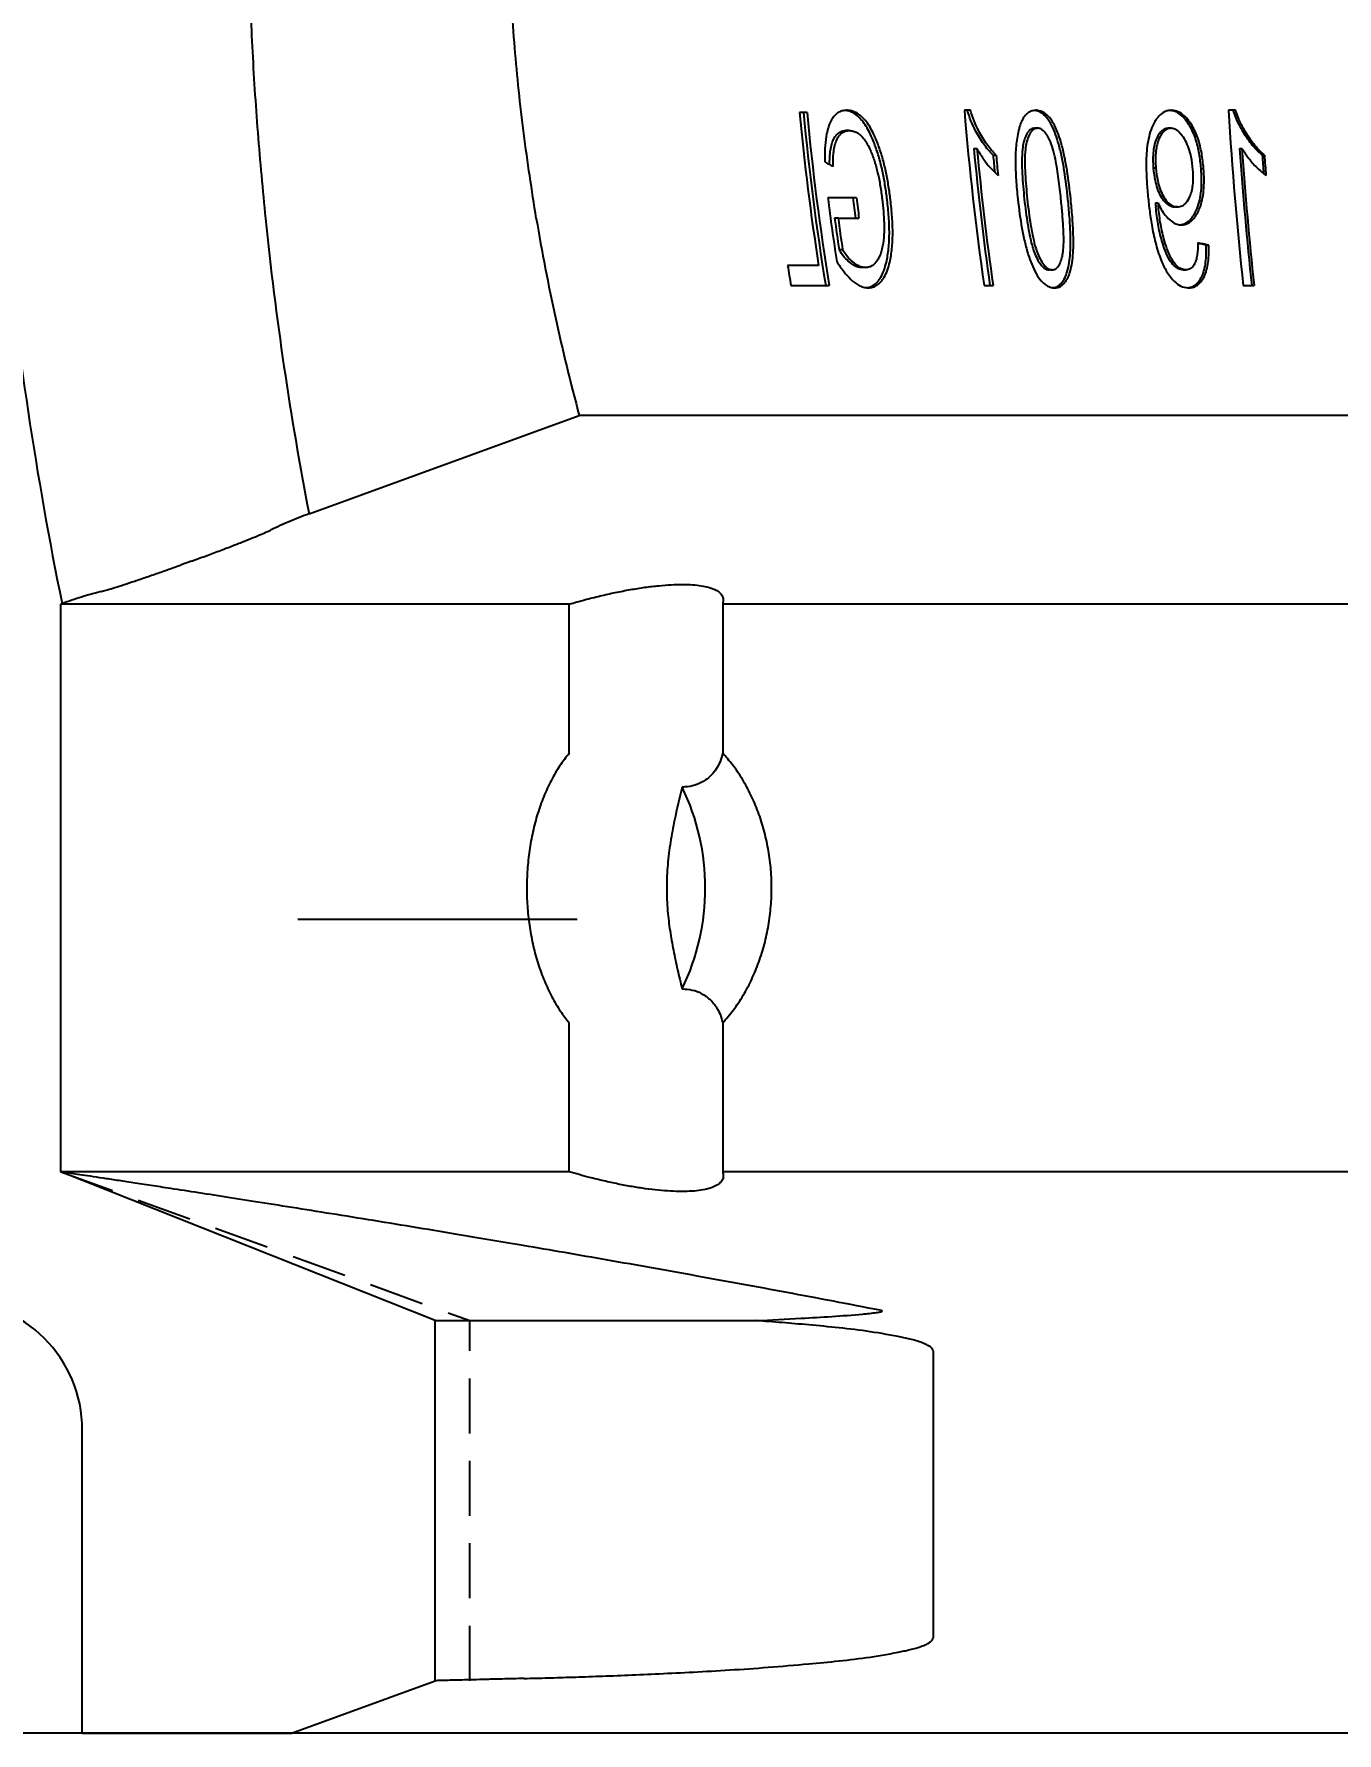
# Model space of a CAD drawing. Header units: millimetres. Extents: x 8 to 862, y 8 to 585.
# Drawn here: x 70.74 to 100.85, y 173.09 to 212.35 of the extents above; entities that cross this region are included whole.
import ezdxf

# ---------------------------------------------------------------- set-up
doc = ezdxf.new("R2010")
doc.units = ezdxf.units.MM
doc.linetypes.add('HIDDEN', pattern=[1.905, 1.27, -0.635])
doc.layers.add('DIMENSIONS', color=2, linetype='Continuous')
doc.layers.add('HIDDEN', color=3, linetype='HIDDEN')
doc.layers.add('OUTLINE', color=7, linetype='Continuous', lineweight=25)
doc.styles.add('SLDTEXTSTYLE0', font='TXT', dxfattribs={"width": 0.75})
doc.dimstyles.new('SLDDIMSTYLE2', dxfattribs={"dimtxt": 3.5, "dimasz": 2, "dimexe": 0, "dimexo": 0.0625, "dimgap": 0.875, "dimtad": 1, "dimrnd": 1e-09, "dimzin": 12, "dimdsep": 46, "dimtxsty": 'SLDTEXTSTYLE0', "dimsah": 1, "dimcen": 0.09, "dimadec": 0, "dimazin": 3, "dimtfac": 1, "dimtofl": 0, "dimtmove": 0, "dimatfit": 3, "dimfxl": 0, "dimfrac": 2, "dimtolj": 1, "dimtzin": 12, "dimarcsym": 0})

# ---------------------------------------------------------------- blocks, each defined once
blk = doc.blocks.new('_D_51')
at = {"layer": 'DIMENSIONS'}
for p, q in [((62.483, 208.087), (37.903, 208.087)), ((39.903, 208.087), (39.903, 173.087)), ((117.521, 173.087), (37.903, 173.087))]:
    blk.add_line(p, q, dxfattribs=at)
for points in [[(39.903, 208.087), (39.403, 206.087), (40.403, 206.087)], [(39.903, 173.087), (40.403, 175.087), (39.403, 175.087)]]:
    blk.add_solid(points, dxfattribs=at)
at = {"layer": 'DIMENSIONS', "insert": (35.391, 188.002), "char_height": 3.5, "attachment_point": 1, "rotation": 90, "style": 'SLDTEXTSTYLE0'}
blk.add_mtext('35', dxfattribs=at)

msp = doc.modelspace()

# ---------------------------------------------------------------- linework, layer by layer
at = {"layer": 'HIDDEN'}
for p in [(71.35918, 186.05678), (80.80918, 174.29608)]:
    msp.add_line(p, (80.80918, 182.61726), dxfattribs=at)
at = {"layer": 'OUTLINE'}
for p, q in [((88.60117, 210.53726), (88.4276, 210.53726)), ((92.37514, 210.5892), (92.23778, 210.5892)), ((98.50153, 210.5892), (98.33717, 210.5892)), ((89.57556, 210.12167), (89.49627, 210.12167)), ((93.93217, 210.17362), (93.86533, 210.17362)), ((97.00412, 210.17362), (96.94605, 210.17362)), ((92.45579, 209.70609), (92.52684, 209.70609)), ((98.59529, 209.70609), (98.64882, 209.70609)), ((92.89987, 209.55024), (92.96973, 209.55024)), ((99.11743, 209.55024), (99.16953, 209.55024)), ((96.66094, 209.25479), (96.60153, 209.25479)), ((97.70741, 209.24424), (97.76365, 209.24424)), ((89.74256, 208.56323), (89.08241, 208.56323)), ((96.64997, 208.44797), (96.7096, 208.44797)), ((97.15857, 208.35544), (97.1002, 208.35544)), ((89.32067, 208.0957), (89.23948, 208.0957)), ((89.32067, 208.0957), (89.80243, 208.0957)), ((89.42394, 207.36193), (89.34253, 207.36193)), ((97.82589, 207.47233), (97.88259, 207.47233)), ((88.87056, 207.00479), (88.15385, 207.00479)), ((89.94698, 206.95284), (89.86678, 206.95284)), ((88.23101, 206.53726), (89.11628, 206.53726)), ((92.69191, 206.53726), (92.90023, 206.53726)), ((94.26143, 206.9009), (94.19382, 206.9009)), ((97.29193, 206.9009), (97.3505, 206.9009)), ((98.68104, 206.53726), (98.93016, 206.53726)), ((77.09645, 201.26466), (83.34036, 203.53726)), ((151.37801, 203.53726), (83.34036, 203.53726)), ((74.382, 200.17117), (74.14312, 200.08481)), ((71.35918, 199.17647), (71.39198, 199.18841)), ((83.10798, 199.17647), (71.35918, 199.17647)), ((71.35918, 186.05678), (71.35918, 199.17647)), ((83.10798, 195.73361), (83.10798, 199.17647)), ((114.85231, 199.17647), (86.65323, 199.17647)), ((86.65323, 199.17647), (86.65323, 195.73361)), ((83.29098, 191.8852), (76.83418, 191.8852)), ((83.10798, 186.05678), (83.10798, 189.49963)), ((86.65323, 189.49963), (86.65323, 186.05678)), ((83.10798, 186.05678), (71.35918, 186.05678)), ((80.00918, 182.61726), (71.35918, 186.05678)), ((114.85231, 186.05678), (86.65323, 186.05678)), ((80.00918, 182.61726), (87.42904, 182.61726)), ((80.00918, 174.29608), (80.00918, 182.61726)), ((91.51443, 181.91705), (91.51443, 175.28746)), ((71.85918, 173.08726), (71.85918, 180.08726)), ((76.68797, 173.08726), (80.00918, 174.29608)), ((71.85918, 173.08726), (55.43223, 173.08726)), ((71.85918, 173.08726), (76.68797, 173.08726)), ((158.0304, 173.08726), (76.68797, 173.08726))]:
    msp.add_line(p, q, dxfattribs=at)
for centre, radius, start, end in [((146.16175, 215.98291), 57.9904, 185.3883638, 188.906406), ((146.66592, 215.9763), 58.40046, 185.3439016, 189.3012957), ((146.62236, 215.97598), 58.27554, 185.3550748, 189.3210929), ((158.36081, 215.94875), 66.33989, 184.6339337, 188.1559444), ((185.08011, 215.91019), 86.90599, 183.5102402, 186.1914732), ((159.0505, 215.93005), 66.88493, 185.3393643, 188.0728506), ((158.97605, 215.92958), 66.74001, 185.3505899, 188.0900931), ((186.35567, 215.88423), 87.97758, 184.026851, 186.0987652), ((186.21684, 215.88377), 87.78566, 184.0353701, 186.1118493), ((161.238, 215.98917), 68.64081, 185.3826071, 185.7099734), ((161.02724, 215.97604), 68.36019, 185.393715, 185.7874478), ((190.23432, 215.95281), 91.34156, 184.0194336, 184.2829735), ((190.06411, 215.95079), 91.11966, 184.0279641, 184.3227292), ((147.26794, 215.95371), 58.65301, 187.238705, 188.6838665), ((149.36576, 215.95394), 60.15858, 187.0568276, 187.5057314), ((149.37341, 215.96099), 60.08797, 187.0719407, 187.5213874), ((174.66891, 215.78705), 78.36336, 185.3738823, 185.4460129), ((174.72539, 215.80303), 78.36173, 185.3857273, 185.4578608), ((153.65233, 216.03726), 83.96815, 185.4328309, 191.5754227), ((153.65233, 216.03726), 77.96815, 185.852319, 190.9218344), ((129.68418, 216.03726), 48, 189.533544, 195.094787), ((147.81821, 215.94824), 59.10271, 187.6350401, 188.3533624), ((147.78721, 215.94996), 58.99174, 187.6511793, 188.3708825), ((143.84284, 215.95541), 56.4037, 189.130785, 189.612136), ((80.90582, 192.61662), 5.34573, 334.137866, 25.862134), ((68.85918, 180.08726), 3, 0, 90)]:
    msp.add_arc(centre, radius, start, end, dxfattribs=at)
for points, knots in [([(75.67837, 216.03726), (75.68366, 215.37445), (75.69426, 214.04882), (75.77543, 212.06008), (75.90027, 210.07186), (76.02712, 208.74879), (76.09055, 208.08726)], [0, 0, 0, 0, 0.24967355, 0.49934666, 0.74967394, 1, 1, 1, 1]), ([(82.34712, 208.08726), (82.24502, 208.74267), (82.04083, 210.0535), (81.83912, 212.03827), (81.70812, 214.0336), (81.69217, 215.36937), (81.68419, 216.03726)], [0, 0, 0, 0, 0.24913286, 0.49826684, 0.74913304, 1, 1, 1, 1]), ([(89.51435, 210.5892), (89.47842, 210.58581), (89.40676, 210.57903), (89.30687, 210.53421), (89.22164, 210.45197), (89.14963, 210.3413), (89.09316, 210.20388), (89.0441, 210.01675), (89.01514, 209.77871), (89.0104, 209.55729), (89.01194, 209.42856), (89.01235, 209.3944)], [0, 0, 0, 0, 0.10112902, 0.20174561, 0.29957173, 0.39751584, 0.50274443, 0.60811903, 0.77372998, 0.93994747, 1, 1, 1, 1]), ([(90.45314, 208.51859), (90.43926, 208.62276), (90.41153, 208.83107), (90.35435, 209.14252), (90.28158, 209.45038), (90.1892, 209.74972), (90.08912, 209.99445), (89.99048, 210.18425), (89.8989, 210.32379), (89.79471, 210.43881), (89.68544, 210.52242), (89.58065, 210.572), (89.51531, 210.58081), (89.4854, 210.58484)], [0, 0, 0, 0, 0.11974414, 0.23943642, 0.35916065, 0.4791521, 0.59836642, 0.66879962, 0.73908322, 0.81023929, 0.88136709, 0.9456739, 1, 1, 1, 1]), ([(90.53056, 208.51859), (90.51667, 208.62276), (90.48889, 208.83105), (90.43166, 209.14273), (90.3588, 209.45109), (90.26621, 209.75114), (90.16603, 209.99615), (90.06744, 210.18578), (89.97613, 210.32486), (89.87231, 210.43932), (89.76337, 210.52327), (89.65361, 210.57308), (89.57138, 210.58779), (89.52542, 210.58893), (89.51435, 210.5892)], [0, 0, 0, 0, 0.1162877, 0.23252105, 0.34906071, 0.46586104, 0.58190174, 0.65006483, 0.71808525, 0.78694876, 0.85578397, 0.91798788, 0.98023999, 1, 1, 1, 1]), ([(92.89987, 209.55024), (92.86157, 209.59046), (92.78472, 209.67118), (92.64513, 209.85512), (92.51093, 210.07894), (92.3843, 210.34107), (92.33094, 210.50603), (92.30404, 210.5892)], [0, 0, 0, 0, 0.146989067, 0.294987296, 0.589873397, 0.793233571, 1, 1, 1, 1]), ([(92.96973, 209.55024), (92.93151, 209.59047), (92.85481, 209.67122), (92.71555, 209.85517), (92.58164, 210.07897), (92.45527, 210.34108), (92.402, 210.50604), (92.37514, 210.5892)], [0, 0, 0, 0, 0.14692384, 0.29486263, 0.58962107, 0.79311444, 1, 1, 1, 1]), ([(93.88893, 210.5892), (93.86489, 210.58721), (93.81693, 210.58325), (93.74649, 210.5592), (93.68232, 210.51339), (93.62088, 210.4459), (93.56712, 210.35692), (93.52711, 210.25954), (93.50731, 210.19431), (93.49905, 210.16713)], [0, 0, 0, 0, 0.12906693, 0.25756546, 0.39516384, 0.53296018, 0.70481917, 0.87697663, 1, 1, 1, 1]), ([(94.62971, 208.53564), (94.60468, 208.75618), (94.56796, 209.07959), (94.49154, 209.50389), (94.42548, 209.7835), (94.3479, 210.0328), (94.25762, 210.24528), (94.1459, 210.42259), (94.00997, 210.55076), (93.9117, 210.57421), (93.8626, 210.58593)], [0, 0, 0, 0, 0.28100369, 0.41205998, 0.54301189, 0.64262803, 0.74197263, 0.8372882, 0.91869003, 1, 1, 1, 1]), ([(94.69511, 208.53564), (94.67003, 208.75626), (94.63323, 209.07994), (94.55671, 209.50476), (94.49063, 209.78444), (94.41318, 210.03345), (94.3233, 210.24501), (94.21197, 210.42326), (94.07646, 210.54793), (93.96397, 210.58508), (93.90215, 210.58848), (93.88893, 210.5892)], [0, 0, 0, 0, 0.27505492, 0.40354962, 0.53194648, 0.62902182, 0.72583733, 0.81901346, 0.89842663, 0.97829171, 1, 1, 1, 1]), ([(97.01532, 210.5892), (96.9886, 210.58697), (96.93522, 210.58252), (96.83451, 210.54718), (96.73768, 210.46893), (96.65001, 210.35848), (96.57435, 210.22015), (96.51195, 210.03997), (96.46732, 209.82221), (96.44297, 209.59802), (96.4345, 209.32733), (96.44371, 209.01101), (96.46372, 208.77096), (96.47373, 208.6509)], [0, 0, 0, 0, 0.04221959, 0.08433289, 0.16717999, 0.22929264, 0.2914916, 0.39064541, 0.49007182, 0.58908384, 0.68817693, 0.84404605, 1, 1, 1, 1]), ([(97.70741, 209.24424), (97.69506, 209.35933), (97.67041, 209.58906), (97.60369, 209.87282), (97.52082, 210.08725), (97.44178, 210.23814), (97.34677, 210.37698), (97.22871, 210.49697), (97.10204, 210.57322), (97.01616, 210.58178), (96.98282, 210.5851)], [0, 0, 0, 0, 0.20520435, 0.40959285, 0.51086164, 0.61206042, 0.71450241, 0.81645024, 0.9287388, 1, 1, 1, 1]), ([(97.76365, 209.24424), (97.7513, 209.35932), (97.72664, 209.58903), (97.66001, 209.87274), (97.57733, 210.08714), (97.49849, 210.23805), (97.40369, 210.37681), (97.28602, 210.49723), (97.15142, 210.5767), (97.05718, 210.58536), (97.01532, 210.5892)], [0, 0, 0, 0, 0.201695483, 0.402593022, 0.502054127, 0.601446375, 0.702065247, 0.802198781, 0.912150631, 1, 1, 1, 1]), ([(99.11743, 209.55024), (99.07363, 209.59046), (98.98573, 209.67118), (98.82717, 209.85512), (98.67607, 210.07894), (98.53485, 210.34107), (98.47702, 210.50603), (98.44786, 210.5892)], [0, 0, 0, 0, 0.14698909, 0.29498715, 0.58987378, 0.79323379, 1, 1, 1, 1]), ([(99.16953, 209.55024), (99.12583, 209.59047), (99.03812, 209.67122), (98.87997, 209.85517), (98.72924, 210.07897), (98.58835, 210.34108), (98.53063, 210.50604), (98.50153, 210.5892)], [0, 0, 0, 0, 0.14692428, 0.29486314, 0.58962125, 0.79311454, 1, 1, 1, 1]), ([(89.12338, 209.33357), (89.12471, 209.42209), (89.12683, 209.56303), (89.15395, 209.74545), (89.18849, 209.86835), (89.23448, 209.9602), (89.28385, 210.02664), (89.34086, 210.07747), (89.41135, 210.11508), (89.46541, 210.11928), (89.49627, 210.12167)], [0, 0, 0, 0, 0.22747302, 0.36220309, 0.49647281, 0.59090201, 0.68541968, 0.77990668, 0.87433265, 1, 1, 1, 1]), ([(89.20237, 209.29051), (89.20373, 209.39381), (89.20578, 209.54968), (89.23451, 209.74641), (89.26916, 209.8694), (89.31518, 209.96115), (89.36451, 210.02744), (89.42146, 210.0781), (89.49157, 210.11521), (89.54514, 210.11933), (89.57556, 210.12167)], [0, 0, 0, 0, 0.256083265, 0.386393376, 0.516255354, 0.607262278, 0.698352479, 0.78943202, 0.880457567, 1, 1, 1, 1]), ([(89.57556, 210.12167), (89.60598, 210.11896), (89.66674, 210.11354), (89.75744, 210.07546), (89.84259, 210.0106), (89.92306, 209.92156), (89.99649, 209.80795), (90.07925, 209.6406), (90.16183, 209.4204), (90.23814, 209.13986), (90.2964, 208.84327), (90.32386, 208.63821), (90.3376, 208.53564)], [0, 0, 0, 0, 0.07078085, 0.14135787, 0.20845563, 0.27560301, 0.35087079, 0.42631065, 0.56247982, 0.69887845, 0.84936507, 1, 1, 1, 1]), ([(93.49905, 210.16713), (93.47455, 210.04893), (93.42491, 209.80948), (93.41376, 209.40768), (93.42652, 208.98206), (93.45554, 208.6847), (93.47008, 208.53564)], [0, 0, 0, 0, 0.22820076, 0.46231423, 0.73046267, 1, 1, 1, 1]), ([(93.86533, 210.17362), (93.84046, 210.17085), (93.78512, 210.16469), (93.70637, 210.09662), (93.64509, 209.98281), (93.6015, 209.84177), (93.57033, 209.65042), (93.56232, 209.40841), (93.57444, 209.02292), (93.60204, 208.73219), (93.62054, 208.53726)], [0, 0, 0, 0, 0.05335955, 0.1187222, 0.20466092, 0.28966705, 0.37475649, 0.52946164, 0.68450667, 1, 1, 1, 1]), ([(93.93217, 210.17362), (93.9073, 210.17084), (93.85214, 210.16465), (93.77373, 210.0966), (93.71267, 209.98295), (93.66923, 209.84184), (93.63822, 209.65033), (93.63035, 209.40826), (93.64262, 209.02282), (93.67029, 208.73215), (93.68885, 208.53726)], [0, 0, 0, 0, 0.05338789, 0.11838098, 0.204176, 0.28931245, 0.37453533, 0.52930858, 0.68441531, 1, 1, 1, 1]), ([(94.46846, 208.53726), (94.45145, 208.69218), (94.41742, 209.00215), (94.35858, 209.39116), (94.28776, 209.69952), (94.21557, 209.89414), (94.13165, 210.04394), (94.05064, 210.13609), (93.97793, 210.17114), (93.94238, 210.17307), (93.93217, 210.17362)], [0, 0, 0, 0, 0.25366878, 0.507549, 0.63643829, 0.76462335, 0.84370483, 0.92358176, 0.97804236, 1, 1, 1, 1]), ([(96.94605, 210.17362), (96.91386, 210.16927), (96.84747, 210.16028), (96.74834, 210.07441), (96.6751, 209.94646), (96.62474, 209.79363), (96.59739, 209.63349), (96.58985, 209.45249), (96.59763, 209.32073), (96.60153, 209.25479)], [0, 0, 0, 0, 0.10241829, 0.21127163, 0.39141482, 0.52319113, 0.65512233, 0.82739723, 1, 1, 1, 1]), ([(97.00412, 210.17362), (96.97193, 210.16924), (96.90572, 210.16023), (96.80699, 210.07434), (96.73405, 209.94653), (96.68386, 209.79366), (96.65665, 209.63342), (96.64921, 209.45242), (96.65703, 209.32071), (96.66094, 209.25479)], [0, 0, 0, 0, 0.10251492, 0.21084983, 0.39080217, 0.52280011, 0.65495632, 0.82731691, 1, 1, 1, 1]), ([(97.5187, 209.2142), (97.50781, 209.3142), (97.48973, 209.48006), (97.42743, 209.7062), (97.35029, 209.88601), (97.25411, 210.03219), (97.15253, 210.13056), (97.06676, 210.16942), (97.02007, 210.17255), (97.00412, 210.17362)], [0, 0, 0, 0, 0.25023338, 0.41509969, 0.57950071, 0.73706029, 0.85896663, 0.95183206, 1, 1, 1, 1]), ([(92.52684, 209.70609), (92.57225, 209.62836), (92.66418, 209.471), (92.82815, 209.25954), (92.95267, 209.142), (93.01549, 209.08271)], [0, 0, 0, 0, 0.325999157, 0.659964564, 1, 1, 1, 1]), ([(98.64882, 209.70609), (98.69977, 209.62836), (98.80292, 209.471), (98.98905, 209.25953), (99.1317, 209.142), (99.20366, 209.08271)], [0, 0, 0, 0, 0.32599891, 0.65996421, 1, 1, 1, 1]), ([(89.01235, 209.3944), (89.0287, 209.38542), (89.0614, 209.36746), (89.12466, 209.33282), (89.17177, 209.30717), (89.20237, 209.29051)], [0, 0, 0, 0, 0.25937074, 0.5187486, 1, 1, 1, 1]), ([(96.60153, 209.25479), (96.61229, 209.15695), (96.62989, 208.99685), (96.68901, 208.77973), (96.76191, 208.61191), (96.85576, 208.47738), (96.96471, 208.38201), (97.0505, 208.35858), (97.09507, 208.35576), (97.1002, 208.35544)], [0, 0, 0, 0, 0.25733152, 0.42107997, 0.58423426, 0.73400323, 0.85830227, 0.98368296, 1, 1, 1, 1]), ([(96.66094, 209.25479), (96.67173, 209.15678), (96.68938, 208.99649), (96.74856, 208.77916), (96.82135, 208.61155), (96.91491, 208.47728), (97.0234, 208.38205), (97.10899, 208.3586), (97.15345, 208.35576), (97.15857, 208.35544)], [0, 0, 0, 0, 0.25801828, 0.42195921, 0.58530432, 0.73444008, 0.85851105, 0.98367761, 1, 1, 1, 1]), ([(97.15857, 208.35544), (97.19521, 208.36), (97.2696, 208.36926), (97.37204, 208.45608), (97.44476, 208.57878), (97.49272, 208.72083), (97.52018, 208.86838), (97.52934, 209.03419), (97.52225, 209.15415), (97.5187, 209.2142)], [0, 0, 0, 0, 0.12049932, 0.24469558, 0.41798831, 0.54650339, 0.67525475, 0.83742728, 1, 1, 1, 1]), ([(97.22135, 207.94412), (97.23882, 207.94587), (97.28432, 207.95042), (97.37767, 207.98579), (97.47437, 208.07157), (97.55736, 208.19363), (97.62554, 208.33801), (97.67939, 208.51636), (97.71352, 208.73994), (97.72193, 208.98422), (97.71225, 209.15751), (97.70741, 209.24424)], [0, 0, 0, 0, 0.03949937, 0.10289565, 0.22308118, 0.31660416, 0.41035322, 0.54483775, 0.67958287, 0.83963839, 1, 1, 1, 1]), ([(97.2478, 207.93986), (97.27584, 207.94239), (97.33178, 207.94744), (97.43506, 207.98503), (97.53116, 208.07105), (97.6138, 208.19238), (97.68171, 208.33627), (97.73553, 208.51412), (97.76981, 208.73791), (97.77829, 208.98293), (97.76854, 209.15708), (97.76365, 209.24424)], [0, 0, 0, 0, 0.06182979, 0.12338788, 0.24049577, 0.33138955, 0.42250827, 0.55379388, 0.68532299, 0.84250881, 1, 1, 1, 1]), ([(90.3376, 208.53564), (90.34779, 208.44317), (90.36817, 208.25832), (90.38484, 207.98139), (90.38392, 207.70827), (90.35922, 207.48306), (90.3162, 207.31254), (90.27129, 207.19548), (90.21718, 207.10036), (90.15541, 207.02853), (90.08335, 206.97892), (90.01202, 206.95705), (89.96558, 206.95404), (89.94698, 206.95284)], [0, 0, 0, 0, 0.13434397, 0.26857779, 0.40451762, 0.53999586, 0.61774476, 0.69545984, 0.76049976, 0.82547228, 0.89089265, 0.95629285, 1, 1, 1, 1]), ([(89.96897, 206.49131), (89.99157, 206.49381), (90.04991, 206.50026), (90.13965, 206.54088), (90.23069, 206.62085), (90.31419, 206.73778), (90.38372, 206.89065), (90.44752, 207.11094), (90.49128, 207.39367), (90.50859, 207.74699), (90.4955, 208.12442), (90.46726, 208.38713), (90.45314, 208.51859)], [0, 0, 0, 0, 0.04256298, 0.10987668, 0.18087093, 0.25195545, 0.33762298, 0.42343644, 0.55985295, 0.69652562, 0.84815254, 1, 1, 1, 1]), ([(90.00992, 206.48531), (90.04587, 206.4889), (90.11764, 206.49608), (90.21984, 206.54074), (90.31023, 206.62119), (90.39321, 206.73769), (90.46234, 206.89034), (90.52587, 207.11069), (90.56936, 207.39369), (90.58635, 207.74727), (90.57303, 208.12467), (90.54472, 208.38722), (90.53056, 208.51859)], [0, 0, 0, 0, 0.06595469, 0.13170058, 0.20061246, 0.26961082, 0.35314446, 0.4368191, 0.57019342, 0.70381913, 0.8518018, 1, 1, 1, 1]), ([(93.47008, 208.53564), (93.49805, 208.31103), (93.53894, 207.98274), (93.62763, 207.55467), (93.70294, 207.27562), (93.78973, 207.02807), (93.88657, 206.82072), (93.98869, 206.66709), (94.0854, 206.57298), (94.16382, 206.52019), (94.24491, 206.49248), (94.29735, 206.4877), (94.32364, 206.48531)], [0, 0, 0, 0, 0.28010613, 0.40940958, 0.53860616, 0.63569038, 0.73251831, 0.82280297, 0.86871686, 0.91453867, 0.95715905, 1, 1, 1, 1]), ([(93.62054, 208.53726), (93.6439, 208.33981), (93.67673, 208.06221), (93.74093, 207.70648), (93.79026, 207.49306), (93.84835, 207.30726), (93.91498, 207.15607), (93.99087, 207.02883), (94.0706, 206.94442), (94.13975, 206.90497), (94.17823, 206.90207), (94.19382, 206.9009)], [0, 0, 0, 0, 0.32205431, 0.4527991, 0.583434, 0.67470248, 0.76577185, 0.85117344, 0.91821951, 0.96685827, 1, 1, 1, 1]), ([(93.68885, 208.53726), (93.71221, 208.34009), (93.74515, 208.0621), (93.80955, 207.70531), (93.85908, 207.49151), (93.91689, 207.30688), (93.98318, 207.15617), (94.05881, 207.02885), (94.13885, 206.9443), (94.20738, 206.90504), (94.24574, 206.9021), (94.26143, 206.9009)], [0, 0, 0, 0, 0.321755625, 0.453644152, 0.585415859, 0.675213493, 0.764823084, 0.852360122, 0.918461821, 0.966632371, 1, 1, 1, 1]), ([(94.26143, 206.9009), (94.28572, 206.90408), (94.33658, 206.91076), (94.40897, 206.97378), (94.46378, 207.08023), (94.50333, 207.21459), (94.52926, 207.38824), (94.53439, 207.60146), (94.52399, 207.88043), (94.50233, 208.19262), (94.47975, 208.42237), (94.46846, 208.53726)], [0, 0, 0, 0, 0.05252653, 0.11002344, 0.19406206, 0.27605939, 0.35814438, 0.49272254, 0.62759364, 0.81376542, 1, 1, 1, 1]), ([(94.28944, 206.48986), (94.3011, 206.4911), (94.33553, 206.49476), (94.41125, 206.52377), (94.49053, 206.59885), (94.55572, 206.70761), (94.61085, 206.84203), (94.65624, 207.01738), (94.68379, 207.24038), (94.69265, 207.47687), (94.68888, 207.77522), (94.66823, 208.12854), (94.64255, 208.39991), (94.62971, 208.53564)], [0, 0, 0, 0, 0.01989168, 0.05877306, 0.13701582, 0.19349523, 0.25013583, 0.34646479, 0.44300736, 0.54869424, 0.65446848, 0.82717638, 1, 1, 1, 1]), ([(94.32364, 206.48531), (94.34649, 206.48743), (94.39206, 206.49167), (94.47828, 206.52302), (94.55697, 206.59845), (94.62184, 206.70647), (94.67676, 206.84048), (94.72207, 207.01542), (94.7496, 207.23815), (94.75842, 207.47436), (94.75461, 207.77298), (94.73386, 208.12713), (94.70803, 208.39944), (94.69511, 208.53564)], [0, 0, 0, 0, 0.03817199, 0.07615093, 0.15257434, 0.2077412, 0.26306259, 0.35753809, 0.45222348, 0.55586471, 0.6595908, 0.82973845, 1, 1, 1, 1]), ([(96.47373, 208.6509), (96.48585, 208.53156), (96.51009, 208.29293), (96.56469, 207.91876), (96.64403, 207.52989), (96.75833, 207.16828), (96.88035, 206.90269), (96.99319, 206.73573), (97.10045, 206.61589), (97.23631, 206.51756), (97.35121, 206.48787), (97.4107, 206.48557), (97.41739, 206.48531)], [0, 0, 0, 0, 0.14059664, 0.28114939, 0.44212232, 0.60273214, 0.72125638, 0.78127267, 0.84122693, 0.91571515, 0.99052553, 1, 1, 1, 1]), ([(97.29193, 206.9009), (97.2552, 206.90612), (97.18152, 206.91658), (97.06975, 207.0014), (96.96185, 207.14443), (96.87269, 207.34412), (96.78316, 207.61944), (96.7043, 207.95583), (96.67435, 208.21782), (96.65927, 208.34976)], [0, 0, 0, 0, 0.07697442, 0.15440253, 0.25881271, 0.3966679, 0.53524191, 0.76594768, 1, 1, 1, 1]), ([(96.7096, 208.44797), (96.73386, 208.39723), (96.78232, 208.29592), (96.88324, 208.14574), (97.00773, 208.02597), (97.13801, 207.9506), (97.21574, 207.943), (97.2478, 207.93986)], [0, 0, 0, 0, 0.20375303, 0.40682106, 0.66274862, 0.86090639, 1, 1, 1, 1]), ([(97.3505, 206.9009), (97.31396, 206.90609), (97.24067, 206.91651), (97.1294, 207.00097), (97.0219, 207.14329), (96.93308, 207.34203), (96.84346, 207.61706), (96.76424, 207.95414), (96.7341, 208.21725), (96.71892, 208.34976)], [0, 0, 0, 0, 0.07661031, 0.1536731, 0.25780144, 0.39502661, 0.53297157, 0.76479104, 1, 1, 1, 1]), ([(89.86678, 206.95284), (89.839, 206.9551), (89.78266, 206.95968), (89.68444, 207.00455), (89.57617, 207.08216), (89.45376, 207.19773), (89.38134, 207.30464), (89.34253, 207.36193)], [0, 0, 0, 0, 0.14919203, 0.30246228, 0.51940055, 0.74247856, 1, 1, 1, 1]), ([(89.94698, 206.95284), (89.91919, 206.95511), (89.86284, 206.95971), (89.76473, 207.0048), (89.65674, 207.08248), (89.53476, 207.198), (89.46261, 207.30473), (89.42394, 207.36193)], [0, 0, 0, 0, 0.14951305, 0.30316445, 0.51985504, 0.74267586, 1, 1, 1, 1]), ([(97.63216, 207.52427), (97.63138, 207.45867), (97.63011, 207.35132), (97.61167, 207.20635), (97.58235, 207.09123), (97.53334, 206.98862), (97.4582, 206.91764), (97.3899, 206.90381), (97.35547, 206.90126), (97.3505, 206.9009)], [0, 0, 0, 0, 0.24107079, 0.3944379, 0.54741509, 0.69661212, 0.84742128, 0.9779948, 1, 1, 1, 1]), ([(97.38797, 206.48873), (97.40474, 206.49018), (97.44798, 206.49391), (97.51533, 206.51661), (97.58462, 206.56156), (97.64955, 206.62729), (97.706, 206.71286), (97.7603, 206.83375), (97.80057, 206.98694), (97.82901, 207.20655), (97.82708, 207.37078), (97.82589, 207.47233)], [0, 0, 0, 0, 0.04743295, 0.12233114, 0.20033994, 0.27850096, 0.37421655, 0.47009782, 0.61617824, 0.76267019, 1, 1, 1, 1]), ([(97.41739, 206.48531), (97.444, 206.48739), (97.49714, 206.49155), (97.57379, 206.51655), (97.64263, 206.56174), (97.70717, 206.62722), (97.76334, 206.71265), (97.81748, 206.83356), (97.85761, 206.98687), (97.88585, 207.20659), (97.88384, 207.37083), (97.88259, 207.47233)], [0, 0, 0, 0, 0.07319749, 0.14616376, 0.22166919, 0.29732084, 0.39041526, 0.48366905, 0.62611106, 0.76894681, 1, 1, 1, 1]), ([(97.82589, 207.47233), (97.80392, 207.47686), (97.76, 207.48592), (97.69526, 207.4993), (97.65257, 207.50815), (97.63175, 207.51246)], [0, 0, 0, 0, 0.33876103, 0.67752424, 1, 1, 1, 1]), ([(97.88259, 207.47233), (97.86063, 207.47687), (97.8167, 207.48596), (97.73317, 207.50327), (97.67173, 207.51605), (97.63216, 207.52427)], [0, 0, 0, 0, 0.26250111, 0.52500187, 1, 1, 1, 1]), ([(89.28731, 207.09814), (89.34245, 207.01469), (89.44389, 206.8612), (89.61277, 206.67185), (89.76367, 206.55473), (89.89927, 206.49473), (89.97264, 206.48849), (90.00992, 206.48531)], [0, 0, 0, 0, 0.265223868, 0.48786144, 0.718426621, 0.856921175, 1, 1, 1, 1]), ([(77.09645, 201.26466), (76.94732, 201.20802), (76.64903, 201.09472), (76.35609, 200.95641), (76.20961, 200.88725)], [0, 0, 0, 0, 0.49994994, 1, 1, 1, 1]), ([(74.382, 200.17117), (74.40817, 200.18065), (74.54189, 200.22908), (74.78211, 200.31734), (75.09198, 200.4335), (75.38128, 200.5445), (75.64228, 200.64705), (75.86595, 200.73751), (76.02898, 200.80586), (76.14265, 200.85558), (76.18729, 200.87669), (76.20961, 200.88725)], [0, 0, 0, 0, 0.03163625, 0.16168936, 0.29174283, 0.42252592, 0.55330504, 0.68376016, 0.81420676, 0.90710485, 1, 1, 1, 1]), ([(72.2969, 199.46787), (72.33005, 199.47679), (72.39635, 199.49465), (72.55749, 199.5436), (72.75963, 199.60783), (73.0003, 199.68681), (73.27285, 199.77861), (73.5604, 199.87771), (73.85331, 199.9806), (74.04651, 200.05007), (74.14312, 200.08481)], [0, 0, 0, 0, 0.12743247, 0.25486688, 0.38231068, 0.50975949, 0.63778878, 0.76582507, 0.882911, 1, 1, 1, 1]), ([(72.2969, 199.46787), (72.14486, 199.42714), (71.84073, 199.34568), (71.54157, 199.24083), (71.39198, 199.18841)], [0, 0, 0, 0, 0.49995661, 1, 1, 1, 1]), ([(83.10798, 199.17647), (83.22579, 199.21018), (83.46175, 199.2777), (83.81907, 199.36735), (84.17412, 199.44688), (84.52264, 199.51359), (84.8598, 199.56681), (85.17581, 199.60476), (85.46596, 199.62674), (85.72827, 199.63376), (85.96119, 199.62611), (86.16147, 199.60387), (86.32927, 199.56867), (86.46578, 199.52065), (86.56835, 199.46005), (86.63613, 199.38802), (86.67664, 199.29592), (86.66185, 199.22044), (86.65323, 199.17647)], [0, 0, 0, 0, 0.06327546, 0.12673529, 0.1899905, 0.25345633, 0.31713587, 0.38058358, 0.44117847, 0.50197876, 0.5625712, 0.62115997, 0.67993411, 0.73853309, 0.79797199, 0.85758854, 0.91704377, 1, 1, 1, 1]), ([(83.10798, 195.73361), (83.03222, 195.63584), (82.88046, 195.44), (82.68444, 195.1004), (82.51373, 194.73257), (82.37316, 194.33648), (82.26252, 193.91911), (82.18303, 193.48551), (82.13639, 193.04091), (82.12191, 192.59139), (82.13967, 192.14248), (82.19047, 191.70015), (82.27266, 191.26972), (82.38564, 190.85583), (82.52925, 190.46425), (82.70167, 190.10004), (82.8937, 189.77403), (83.03872, 189.58832), (83.10798, 189.49963)], [0, 0, 0, 0, 0.06290205, 0.1260044, 0.18890579, 0.25181304, 0.31492168, 0.37782857, 0.44060615, 0.50358451, 0.56636291, 0.62897087, 0.69177821, 0.75438689, 0.81708528, 0.87998201, 0.94268007, 1, 1, 1, 1]), ([(86.65323, 195.73361), (86.63639, 195.66668), (86.60594, 195.5457), (86.51439, 195.37469), (86.40036, 195.22761), (86.25158, 195.09886), (86.06549, 195.00122), (85.88097, 194.95382), (85.75682, 194.94979), (85.71615, 194.94847)], [0, 0, 0, 0, 0.18301663, 0.33080471, 0.47887732, 0.62639931, 0.77674743, 0.92687531, 1, 1, 1, 1]), ([(86.65323, 189.49963), (86.73813, 189.5974), (86.9082, 189.79324), (87.13197, 190.13284), (87.32896, 190.50067), (87.49294, 190.89676), (87.62311, 191.31413), (87.71732, 191.74774), (87.77272, 192.19233), (87.78998, 192.64186), (87.76889, 193.09076), (87.70841, 193.53309), (87.61114, 193.96352), (87.47837, 194.37742), (87.31095, 194.76899), (87.11221, 195.1332), (86.89326, 195.45922), (86.73082, 195.64492), (86.65323, 195.73361)], [0, 0, 0, 0, 0.06290203, 0.12600416, 0.18890576, 0.2518129, 0.31492154, 0.37782844, 0.44060604, 0.50358544, 0.56636281, 0.62897079, 0.69177809, 0.75438772, 0.8170852, 0.87998192, 0.94268064, 1, 1, 1, 1]), ([(85.71615, 194.94847), (85.65476, 194.69461), (85.55342, 194.27557), (85.44182, 193.67644), (85.37489, 193.15452), (85.35125, 192.62025), (85.37337, 192.10664), (85.4322, 191.62506), (85.51192, 191.17403), (85.60822, 190.7269), (85.68017, 190.43216), (85.71615, 190.28478)], [0, 0, 0, 0, 0.167857466, 0.277087068, 0.386259343, 0.499222101, 0.612183732, 0.708394322, 0.804640767, 0.902312888, 1, 1, 1, 1]), ([(85.71615, 190.28478), (85.7968, 190.27953), (85.96072, 190.26887), (86.14165, 190.19607), (86.27847, 190.1099), (86.41435, 189.99174), (86.52865, 189.8392), (86.61492, 189.65967), (86.64043, 189.55311), (86.65323, 189.49963)], [0, 0, 0, 0, 0.14718975, 0.29918318, 0.40014645, 0.50114665, 0.7084321, 0.85366704, 1, 1, 1, 1]), ([(90.29361, 182.85674), (89.93176, 182.92654), (89.20769, 183.06622), (88.13996, 183.26731), (87.08847, 183.46217), (86.04533, 183.6522), (85.01294, 183.83727), (83.99393, 184.01713), (83.00202, 184.18964), (81.97432, 184.3659), (80.92058, 184.54404), (79.85229, 184.72203), (78.82608, 184.89066), (77.84718, 185.0495), (76.91997, 185.19817), (76.05869, 185.33478), (75.26588, 185.45931), (74.54263, 185.57191), (73.93855, 185.66521), (73.43832, 185.74202), (73.02621, 185.80497), (72.65797, 185.86099), (72.32662, 185.9112), (72.03681, 185.95497), (71.79285, 185.99172), (71.60033, 186.02062), (71.4625, 186.0413), (71.3754, 186.05435), (71.36459, 186.05597), (71.35918, 186.05678)], [0, 0, 0, 0, 0.03357434, 0.06718252, 0.10079112, 0.13436597, 0.169072, 0.20381444, 0.23855725, 0.27326375, 0.31504563, 0.35685892, 0.39864118, 0.4415916, 0.48457558, 0.52752632, 0.57010123, 0.61270839, 0.6552835, 0.68811838, 0.72098254, 0.75384673, 0.78668173, 0.82189497, 0.85712624, 0.89233952, 0.92822001, 0.9641195, 1, 1, 1, 1]), ([(86.65323, 186.05678), (86.66072, 186.02307), (86.67571, 185.95555), (86.6491, 185.86589), (86.58609, 185.78636), (86.4814, 185.71965), (86.33803, 185.66644), (86.15983, 185.62848), (85.9494, 185.6065), (85.71253, 185.59948), (85.45183, 185.60713), (85.17098, 185.62937), (84.87536, 185.66457), (84.56395, 185.7126), (84.24006, 185.77319), (83.90801, 185.84524), (83.52833, 185.93732), (83.26271, 186.01281), (83.10798, 186.05678)], [0, 0, 0, 0, 0.0632751, 0.1267355, 0.18999068, 0.25345626, 0.31713576, 0.38058328, 0.44117814, 0.50197884, 0.56257125, 0.62115954, 0.67993408, 0.7385329, 0.79797156, 0.85758858, 0.91704317, 1, 1, 1, 1]), ([(87.42904, 182.61726), (87.77074, 182.63496), (88.33564, 182.66424), (89.17157, 182.7123), (89.76033, 182.75557), (90.14216, 182.79321), (90.28803, 182.81733), (90.32798, 182.8306), (90.33648, 182.83808), (90.33379, 182.8431), (90.3304, 182.84578), (90.32491, 182.84849), (90.31601, 182.85163), (90.30515, 182.85441), (90.2972, 182.85602), (90.29361, 182.85674)], [0, 0, 0, 0, 0.35690376, 0.59003877, 0.8231782, 0.9326288, 0.96997213, 0.98268075, 0.98908765, 0.9907186, 0.99207318, 0.99343371, 0.99502808, 0.99775745, 1, 1, 1, 1]), ([(91.51443, 181.91705), (91.51388, 181.92352), (91.5126, 181.93848), (91.49994, 181.96496), (91.4549, 182.016), (91.31381, 182.0911), (91.0879, 182.16895), (90.64734, 182.26353), (90.06065, 182.36915), (89.33822, 182.45405), (88.6595, 182.51798), (88.02146, 182.57397), (87.62652, 182.60283), (87.42904, 182.61726)], [0, 0, 0, 0, 0.003176622, 0.007354145, 0.015071118, 0.041976941, 0.10672716, 0.171682665, 0.343492384, 0.515456995, 0.687387326, 0.843693368, 1, 1, 1, 1]), ([(82.06984, 174.34778), (82.24881, 174.35243), (82.59333, 174.36138), (83.17668, 174.37882), (83.79314, 174.39955), (84.46181, 174.42511), (85.18685, 174.45693), (85.96965, 174.49512), (86.81011, 174.54292), (87.69902, 174.60355), (88.54677, 174.67581), (89.3383, 174.75049), (90.06063, 174.83535), (90.64734, 174.94098), (91.0879, 175.03557), (91.31381, 175.11341), (91.4549, 175.18851), (91.49994, 175.23955), (91.5126, 175.26603), (91.51388, 175.281), (91.51443, 175.28746)], [0, 0, 0, 0, 0.08895793, 0.17124398, 0.25359873, 0.33595312, 0.41823882, 0.50284618, 0.58753089, 0.67221186, 0.75681435, 0.8176403, 0.87847838, 0.93926167, 0.96224179, 0.98514929, 0.9946681, 0.99739823, 0.99887617, 1, 1, 1, 1]), ([(82.06984, 174.34778), (81.89333, 174.34334), (81.57676, 174.33539), (81.1923, 174.32573), (80.88087, 174.31793), (80.61665, 174.3113), (80.3973, 174.30581), (80.22492, 174.30149), (80.10063, 174.29837), (80.02588, 174.2965), (80.00918, 174.29608), (80.00918, 174.29608), (80.00918, 174.29608)], [0, 0, 0, 0, 0.13472249, 0.24162485, 0.34860036, 0.45557593, 0.56247824, 0.67181533, 0.7812308, 0.89064629, 0.99998338, 1, 1, 1, 1])]:
    msp.add_open_spline(points, degree=3, knots=knots, dxfattribs=at)

# ---------------------------------------------------------------- dimensions: what is measured, and where the dimension line sits
at = {"layer": 'DIMENSIONS'}
dim = msp.add_linear_dim(base=(39.90273, 173.08726), p1=(118.52064, 208.08726), p2=(118.52064, 173.08726), angle=90, dimstyle='SLDDIMSTYLE2', dxfattribs=at)
dim.commit()
dim.dimension.update_dxf_attribs({"geometry": '_D_51', "text_midpoint": (39.90273, 190.58726), "dimtype": 160})

doc.saveas('drawing.dxf')
